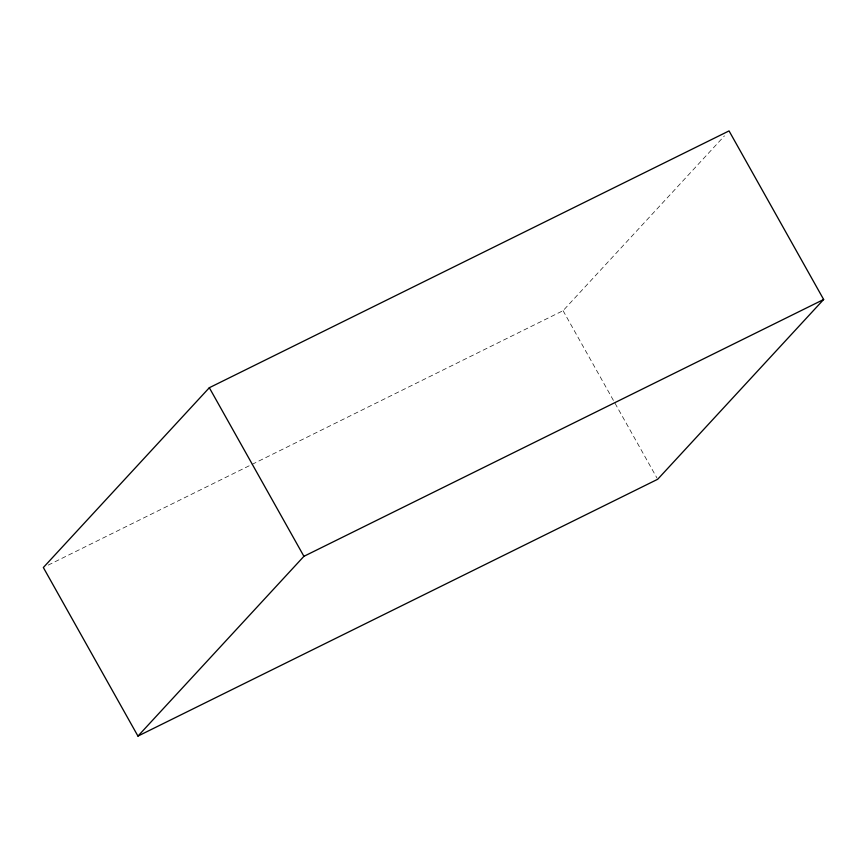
<?xml version="1.0" encoding="UTF-8"?>
<svg xmlns="http://www.w3.org/2000/svg" width="867" height="867" viewBox="0 0 867 867"><rect width="100%" height="100%" fill="white"/><g stroke="black" fill="none" stroke-linecap="round" stroke-linejoin="round"><path stroke-width="0.65" stroke-dasharray="4.33 3.25" d="M48.205 565.111L563.073 310.689L724.465 135.87M563.073 310.689L657.013 478.096"/><path stroke-width="1.3" d="M209.326 387.722L43.35 567.517L137.951 736.094L657.674 479.278L823.65 299.483L729.049 130.906L209.326 387.722L303.927 556.311L137.951 736.094M303.927 556.311L823.65 299.483"/></g></svg>
